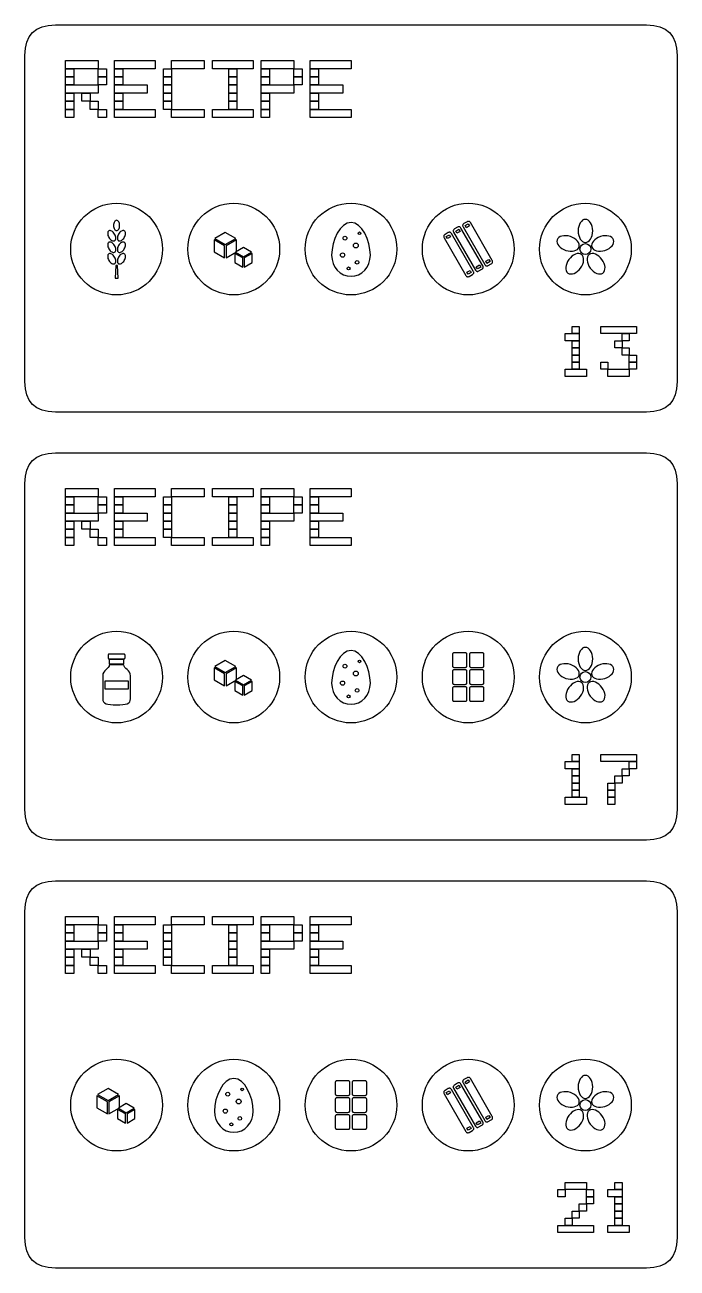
# Model space of a CAD drawing. Extents: x 4 to 272, y 4 to 252.
# Drawn here: x 4 to 68, y 4 to 126 of the extents above; entities that cross this region are included whole.
import ezdxf

# ---------------------------------------------------------------- set-up
doc = ezdxf.new("R2010")
doc.units = 0
doc.layers.add('CUT', color=1, linetype='CONTINUOUS')
doc.layers.add('RASTER', color=7, linetype='CONTINUOUS')

msp = doc.modelspace()

# ---------------------------------------------------------------- linework, layer by layer
at = {"layer": 'CUT'}
for points in [[(4, 123), (4.047, 123.703), (4.188, 124.313), (4.422, 124.828), (4.75, 125.25), (5.172, 125.578), (5.688, 125.813), (6.297, 125.953), (7, 126), (65, 126), (65.703, 125.953), (66.313, 125.813), (66.828, 125.578), (67.25, 125.25), (67.578, 124.828), (67.813, 124.313), (67.953, 123.703), (68, 123), (68, 91), (67.953, 90.297), (67.813, 89.688), (67.578, 89.172), (67.25, 88.75), (66.828, 88.422), (66.313, 88.188), (65.703, 88.047), (65, 88), (7, 88), (6.297, 88.047), (5.688, 88.188), (5.172, 88.422), (4.75, 88.75), (4.422, 89.172), (4.188, 89.688), (4.047, 90.297), (4, 91)], [(4, 81), (4.047, 81.703), (4.188, 82.313), (4.422, 82.828), (4.75, 83.25), (5.172, 83.578), (5.688, 83.813), (6.297, 83.953), (7, 84), (65, 84), (65.703, 83.953), (66.313, 83.813), (66.828, 83.578), (67.25, 83.25), (67.578, 82.828), (67.813, 82.313), (67.953, 81.703), (68, 81), (68, 49), (67.953, 48.297), (67.813, 47.688), (67.578, 47.172), (67.25, 46.75), (66.828, 46.422), (66.313, 46.188), (65.703, 46.047), (65, 46), (7, 46), (6.297, 46.047), (5.688, 46.188), (5.172, 46.422), (4.75, 46.75), (4.422, 47.172), (4.188, 47.688), (4.047, 48.297), (4, 49)], [(4, 39), (4.047, 39.703), (4.188, 40.313), (4.422, 40.828), (4.75, 41.25), (5.172, 41.578), (5.688, 41.813), (6.297, 41.953), (7, 42), (65, 42), (65.703, 41.953), (66.313, 41.813), (66.828, 41.578), (67.25, 41.25), (67.578, 40.828), (67.813, 40.313), (67.953, 39.703), (68, 39), (68, 7), (67.953, 6.297), (67.813, 5.688), (67.578, 5.172), (67.25, 4.75), (66.828, 4.422), (66.313, 4.188), (65.703, 4.047), (65, 4), (7, 4), (6.297, 4.047), (5.688, 4.188), (5.172, 4.422), (4.75, 4.75), (4.422, 5.172), (4.188, 5.688), (4.047, 6.297), (4, 7)]]:
    msp.add_lwpolyline(points, close=True, dxfattribs=at)
at = {"layer": 'RASTER'}
for points in [[(8, 122.5), (11.2, 122.5), (11.2, 121.7), (8, 121.7)], [(12.8, 122.5), (16.8, 122.5), (16.8, 121.7), (12.8, 121.7)], [(18.4, 122.5), (21.6, 122.5), (21.6, 121.7), (18.4, 121.7)], [(22.4, 122.5), (26.4, 122.5), (26.4, 121.7), (22.4, 121.7)], [(27.2, 122.5), (30.4, 122.5), (30.4, 121.7), (27.2, 121.7)], [(32, 122.5), (36, 122.5), (36, 121.7), (32, 121.7)], [(8, 121.7), (8.8, 121.7), (8.8, 120.9), (8, 120.9)], [(8, 120.9), (8.8, 120.9), (8.8, 120.1), (8, 120.1)], [(11.2, 121.7), (12, 121.7), (12, 120.9), (11.2, 120.9)], [(11.2, 120.9), (12, 120.9), (12, 120.1), (11.2, 120.1)], [(12.8, 121.7), (13.6, 121.7), (13.6, 120.9), (12.8, 120.9)], [(12.8, 120.9), (13.6, 120.9), (13.6, 120.1), (12.8, 120.1)], [(17.6, 121.7), (18.4, 121.7), (18.4, 120.9), (17.6, 120.9)], [(17.6, 120.9), (18.4, 120.9), (18.4, 120.1), (17.6, 120.1)], [(24, 121.7), (24.8, 121.7), (24.8, 120.9), (24, 120.9)], [(24, 120.9), (24.8, 120.9), (24.8, 120.1), (24, 120.1)], [(27.2, 121.7), (28, 121.7), (28, 120.9), (27.2, 120.9)], [(27.2, 120.9), (28, 120.9), (28, 120.1), (27.2, 120.1)], [(30.4, 121.7), (31.2, 121.7), (31.2, 120.9), (30.4, 120.9)], [(30.4, 120.9), (31.2, 120.9), (31.2, 120.1), (30.4, 120.1)], [(32, 121.7), (32.8, 121.7), (32.8, 120.9), (32, 120.9)], [(32, 120.9), (32.8, 120.9), (32.8, 120.1), (32, 120.1)], [(8, 120.1), (11.2, 120.1), (11.2, 119.3), (8, 119.3)], [(12.8, 120.1), (16, 120.1), (16, 119.3), (12.8, 119.3)], [(17.6, 120.1), (18.4, 120.1), (18.4, 119.3), (17.6, 119.3)], [(24, 120.1), (24.8, 120.1), (24.8, 119.3), (24, 119.3)], [(27.2, 120.1), (30.4, 120.1), (30.4, 119.3), (27.2, 119.3)], [(32, 120.1), (35.2, 120.1), (35.2, 119.3), (32, 119.3)], [(8, 119.3), (8.8, 119.3), (8.8, 118.5), (8, 118.5)], [(8, 118.5), (8.8, 118.5), (8.8, 117.7), (8, 117.7)], [(9.6, 119.3), (10.4, 119.3), (10.4, 118.5), (9.6, 118.5)], [(10.4, 118.5), (11.2, 118.5), (11.2, 117.7), (10.4, 117.7)], [(12.8, 119.3), (13.6, 119.3), (13.6, 118.5), (12.8, 118.5)], [(12.8, 118.5), (13.6, 118.5), (13.6, 117.7), (12.8, 117.7)], [(17.6, 119.3), (18.4, 119.3), (18.4, 118.5), (17.6, 118.5)], [(17.6, 118.5), (18.4, 118.5), (18.4, 117.7), (17.6, 117.7)], [(24, 119.3), (24.8, 119.3), (24.8, 118.5), (24, 118.5)], [(24, 118.5), (24.8, 118.5), (24.8, 117.7), (24, 117.7)], [(27.2, 119.3), (28, 119.3), (28, 118.5), (27.2, 118.5)], [(27.2, 118.5), (28, 118.5), (28, 117.7), (27.2, 117.7)], [(32, 119.3), (32.8, 119.3), (32.8, 118.5), (32, 118.5)], [(32, 118.5), (32.8, 118.5), (32.8, 117.7), (32, 117.7)], [(8, 117.7), (8.8, 117.7), (8.8, 116.9), (8, 116.9)], [(11.2, 117.7), (12, 117.7), (12, 116.9), (11.2, 116.9)], [(12.8, 117.7), (16.8, 117.7), (16.8, 116.9), (12.8, 116.9)], [(18.4, 117.7), (21.6, 117.7), (21.6, 116.9), (18.4, 116.9)], [(22.4, 117.7), (26.4, 117.7), (26.4, 116.9), (22.4, 116.9)], [(27.2, 117.7), (28, 117.7), (28, 116.9), (27.2, 116.9)], [(32, 117.7), (36, 117.7), (36, 116.9), (32, 116.9)], [(13.297, 106.317), (13.291, 106.418), (13.274, 106.513), (13.246, 106.599), (13.21, 106.674), (13.166, 106.735), (13.116, 106.782), (13.06, 106.811), (13, 106.822), (12.94, 106.811), (12.884, 106.782), (12.834, 106.735), (12.79, 106.674), (12.754, 106.599), (12.726, 106.513), (12.709, 106.418), (12.703, 106.317), (12.709, 106.215), (12.726, 106.12), (12.754, 106.034), (12.79, 105.96), (12.834, 105.898), (12.884, 105.851), (12.94, 105.822), (13, 105.812), (13.06, 105.822), (13.116, 105.851), (13.166, 105.898), (13.21, 105.96), (13.246, 106.034), (13.274, 106.12), (13.291, 106.215), (13.297, 106.317)], [(36, 106.614), (35.611, 106.534), (35.252, 106.313), (34.929, 105.975), (34.649, 105.544), (34.419, 105.047), (34.246, 104.509), (34.137, 103.953), (34.099, 103.406), (34.137, 102.976), (34.246, 102.58), (34.419, 102.226), (34.649, 101.921), (34.929, 101.672), (35.252, 101.485), (35.611, 101.368), (36, 101.327), (36.389, 101.368), (36.748, 101.485), (37.071, 101.672), (37.351, 101.921), (37.581, 102.226), (37.754, 102.58), (37.863, 102.976), (37.901, 103.406), (37.863, 103.953), (37.754, 104.509), (37.581, 105.047), (37.351, 105.544), (37.071, 105.975), (36.748, 106.313), (36.389, 106.534), (36, 106.614)], [(46.071, 105.644), (48.209, 101.94), (48.24, 101.894), (48.274, 101.858), (48.31, 101.832), (48.35, 101.816), (48.392, 101.81), (48.436, 101.814), (48.484, 101.829), (48.534, 101.853), (48.842, 102.031), (48.889, 102.062), (48.925, 102.096), (48.951, 102.133), (48.967, 102.172), (48.973, 102.214), (48.968, 102.259), (48.954, 102.306), (48.929, 102.356), (46.791, 106.06), (46.76, 106.106), (46.726, 106.142), (46.69, 106.168), (46.65, 106.184), (46.608, 106.19), (46.564, 106.186), (46.516, 106.171), (46.466, 106.147), (46.158, 105.969), (46.111, 105.938), (46.075, 105.904), (46.049, 105.867), (46.033, 105.828), (46.027, 105.786), (46.032, 105.741), (46.046, 105.694), (46.071, 105.644)], [(46.997, 106.179), (49.135, 102.475), (49.166, 102.428), (49.2, 102.392), (49.236, 102.366), (49.276, 102.35), (49.318, 102.344), (49.362, 102.349), (49.41, 102.363), (49.46, 102.388), (49.768, 102.566), (49.815, 102.597), (49.851, 102.631), (49.877, 102.667), (49.893, 102.707), (49.899, 102.748), (49.894, 102.793), (49.88, 102.841), (49.855, 102.891), (47.717, 106.594), (47.686, 106.641), (47.652, 106.677), (47.616, 106.703), (47.576, 106.719), (47.534, 106.725), (47.49, 106.72), (47.442, 106.706), (47.392, 106.681), (47.084, 106.503), (47.037, 106.472), (47.001, 106.438), (46.975, 106.402), (46.959, 106.363), (46.953, 106.321), (46.958, 106.276), (46.972, 106.229), (46.997, 106.179)], [(47.202, 106.297), (47.511, 106.476), (47.63, 106.27), (47.321, 106.092), (47.202, 106.297)], [(59.713, 105.782), (59.698, 106.009), (59.657, 106.221), (59.591, 106.413), (59.504, 106.58), (59.399, 106.718), (59.277, 106.822), (59.144, 106.888), (59, 106.911), (58.856, 106.888), (58.723, 106.822), (58.601, 106.718), (58.496, 106.58), (58.409, 106.413), (58.343, 106.221), (58.302, 106.009), (58.287, 105.782), (58.302, 105.555), (58.343, 105.343), (58.409, 105.151), (58.496, 104.984), (58.601, 104.846), (58.723, 104.742), (58.856, 104.676), (59, 104.653), (59.144, 104.676), (59.277, 104.742), (59.399, 104.846), (59.504, 104.984), (59.591, 105.151), (59.657, 105.343), (59.698, 105.555), (59.713, 105.782)], [(12.808, 105.47), (12.745, 105.565), (12.676, 105.648), (12.602, 105.715), (12.525, 105.768), (12.449, 105.803), (12.375, 105.821), (12.305, 105.818), (12.243, 105.795), (12.191, 105.753), (12.155, 105.694), (12.133, 105.621), (12.125, 105.537), (12.132, 105.445), (12.154, 105.347), (12.191, 105.245), (12.242, 105.143), (12.304, 105.048), (12.374, 104.966), (12.448, 104.898), (12.524, 104.846), (12.601, 104.81), (12.675, 104.793), (12.744, 104.795), (12.807, 104.818), (12.858, 104.861), (12.895, 104.92), (12.917, 104.993), (12.924, 105.077), (12.917, 105.169), (12.895, 105.267), (12.859, 105.368), (12.808, 105.47)], [(13.758, 105.143), (13.809, 105.245), (13.846, 105.347), (13.868, 105.445), (13.875, 105.537), (13.867, 105.621), (13.845, 105.694), (13.809, 105.753), (13.757, 105.795), (13.695, 105.818), (13.625, 105.821), (13.551, 105.803), (13.475, 105.768), (13.398, 105.715), (13.324, 105.648), (13.255, 105.565), (13.192, 105.47), (13.141, 105.368), (13.105, 105.267), (13.083, 105.169), (13.076, 105.077), (13.083, 104.993), (13.105, 104.92), (13.142, 104.861), (13.193, 104.818), (13.256, 104.795), (13.325, 104.793), (13.399, 104.81), (13.476, 104.846), (13.552, 104.898), (13.626, 104.966), (13.696, 105.048), (13.758, 105.143)], [(23.668, 105.628), (22.635, 105.034), (23.668, 104.44), (24.702, 105.034), (23.668, 105.628)], [(45.145, 105.109), (47.283, 101.406), (47.314, 101.359), (47.348, 101.323), (47.384, 101.297), (47.424, 101.281), (47.466, 101.275), (47.51, 101.28), (47.558, 101.294), (47.608, 101.319), (47.916, 101.497), (47.963, 101.528), (47.999, 101.562), (48.025, 101.598), (48.041, 101.637), (48.047, 101.679), (48.042, 101.724), (48.028, 101.771), (48.003, 101.821), (45.865, 105.525), (45.834, 105.572), (45.8, 105.608), (45.764, 105.634), (45.724, 105.65), (45.682, 105.656), (45.638, 105.651), (45.59, 105.637), (45.54, 105.612), (45.232, 105.434), (45.185, 105.403), (45.149, 105.369), (45.123, 105.333), (45.107, 105.293), (45.101, 105.252), (45.106, 105.207), (45.12, 105.159), (45.145, 105.109)], [(45.351, 105.228), (45.659, 105.406), (45.778, 105.201), (45.469, 105.022), (45.351, 105.228)], [(46.276, 105.763), (46.585, 105.941), (46.704, 105.735), (46.395, 105.557), (46.276, 105.763)], [(57.525, 105.229), (57.305, 105.285), (57.09, 105.311), (56.888, 105.308), (56.702, 105.277), (56.538, 105.219), (56.402, 105.136), (56.298, 105.029), (56.232, 104.899), (56.209, 104.756), (56.23, 104.608), (56.292, 104.461), (56.39, 104.318), (56.522, 104.184), (56.684, 104.062), (56.873, 103.957), (57.085, 103.873), (57.306, 103.816), (57.52, 103.79), (57.723, 103.794), (57.908, 103.825), (58.072, 103.882), (58.208, 103.965), (58.312, 104.072), (58.379, 104.202), (58.401, 104.346), (58.38, 104.493), (58.318, 104.641), (58.22, 104.783), (58.088, 104.918), (57.926, 105.04), (57.737, 105.145), (57.525, 105.229)], [(60.915, 103.873), (61.127, 103.957), (61.316, 104.062), (61.478, 104.184), (61.61, 104.318), (61.708, 104.461), (61.77, 104.608), (61.791, 104.756), (61.768, 104.899), (61.702, 105.029), (61.598, 105.136), (61.462, 105.219), (61.298, 105.277), (61.112, 105.308), (60.91, 105.311), (60.695, 105.285), (60.475, 105.229), (60.263, 105.145), (60.074, 105.04), (59.912, 104.918), (59.78, 104.783), (59.682, 104.641), (59.62, 104.493), (59.599, 104.346), (59.621, 104.202), (59.688, 104.072), (59.792, 103.965), (59.928, 103.882), (60.092, 103.825), (60.277, 103.794), (60.48, 103.79), (60.694, 103.816), (60.915, 103.873)], [(12.808, 104.342), (12.745, 104.437), (12.676, 104.519), (12.602, 104.587), (12.525, 104.639), (12.449, 104.675), (12.375, 104.692), (12.305, 104.69), (12.243, 104.667), (12.191, 104.624), (12.155, 104.565), (12.133, 104.492), (12.125, 104.408), (12.132, 104.316), (12.154, 104.218), (12.191, 104.117), (12.242, 104.015), (12.304, 103.92), (12.374, 103.837), (12.448, 103.77), (12.524, 103.717), (12.601, 103.682), (12.675, 103.664), (12.744, 103.667), (12.807, 103.69), (12.858, 103.732), (12.895, 103.791), (12.917, 103.864), (12.924, 103.948), (12.917, 104.04), (12.895, 104.138), (12.859, 104.24), (12.808, 104.342)], [(13.758, 104.015), (13.809, 104.117), (13.846, 104.218), (13.868, 104.316), (13.875, 104.408), (13.867, 104.492), (13.845, 104.565), (13.809, 104.624), (13.757, 104.667), (13.695, 104.69), (13.625, 104.692), (13.551, 104.675), (13.475, 104.639), (13.398, 104.587), (13.324, 104.519), (13.255, 104.437), (13.192, 104.342), (13.141, 104.24), (13.105, 104.138), (13.083, 104.04), (13.076, 103.948), (13.083, 103.864), (13.105, 103.791), (13.142, 103.732), (13.193, 103.69), (13.256, 103.667), (13.325, 103.664), (13.399, 103.682), (13.476, 103.717), (13.552, 103.77), (13.626, 103.837), (13.696, 103.92), (13.758, 104.015)], [(22.562, 104.909), (22.562, 103.721), (23.596, 103.127), (23.596, 104.315), (22.562, 104.909)], [(23.741, 104.315), (23.741, 103.127), (24.774, 103.721), (24.774, 104.909), (23.741, 104.315)], [(25.45, 104.143), (24.675, 103.697), (25.45, 103.252), (26.226, 103.697), (25.45, 104.143)], [(12.808, 103.213), (12.745, 103.308), (12.676, 103.39), (12.602, 103.458), (12.525, 103.511), (12.449, 103.546), (12.375, 103.563), (12.305, 103.561), (12.243, 103.538), (12.191, 103.495), (12.155, 103.436), (12.133, 103.364), (12.125, 103.28), (12.132, 103.187), (12.154, 103.089), (12.191, 102.988), (12.242, 102.886), (12.304, 102.791), (12.374, 102.709), (12.448, 102.641), (12.524, 102.589), (12.601, 102.553), (12.675, 102.536), (12.744, 102.538), (12.807, 102.561), (12.858, 102.604), (12.895, 102.663), (12.917, 102.736), (12.924, 102.82), (12.917, 102.912), (12.895, 103.01), (12.859, 103.111), (12.808, 103.213)], [(13.758, 102.886), (13.809, 102.988), (13.846, 103.089), (13.868, 103.187), (13.875, 103.28), (13.867, 103.364), (13.845, 103.436), (13.809, 103.495), (13.757, 103.538), (13.695, 103.561), (13.625, 103.563), (13.551, 103.546), (13.475, 103.511), (13.398, 103.458), (13.324, 103.39), (13.255, 103.308), (13.192, 103.213), (13.141, 103.111), (13.105, 103.01), (13.083, 102.912), (13.076, 102.82), (13.083, 102.736), (13.105, 102.663), (13.142, 102.604), (13.193, 102.561), (13.256, 102.538), (13.325, 102.536), (13.399, 102.553), (13.476, 102.589), (13.552, 102.641), (13.626, 102.709), (13.696, 102.791), (13.758, 102.886)], [(24.603, 103.572), (24.603, 102.681), (25.378, 102.236), (25.378, 103.127), (24.603, 103.572)], [(25.523, 103.127), (25.523, 102.236), (26.298, 102.681), (26.298, 103.572), (25.523, 103.127)], [(49.222, 102.799), (49.531, 102.978), (49.649, 102.772), (49.341, 102.594), (49.222, 102.799)], [(57.376, 102.977), (57.254, 102.785), (57.163, 102.589), (57.103, 102.395), (57.076, 102.209), (57.08, 102.035), (57.117, 101.88), (57.186, 101.748), (57.289, 101.645), (57.419, 101.579), (57.566, 101.554), (57.725, 101.567), (57.891, 101.616), (58.06, 101.7), (58.226, 101.817), (58.384, 101.964), (58.529, 102.139), (58.651, 102.332), (58.742, 102.528), (58.802, 102.721), (58.829, 102.908), (58.825, 103.081), (58.788, 103.237), (58.719, 103.368), (58.616, 103.471), (58.486, 103.537), (58.339, 103.563), (58.18, 103.55), (58.014, 103.5), (57.845, 103.416), (57.679, 103.3), (57.521, 103.153), (57.376, 102.977)], [(59.471, 102.139), (59.616, 101.964), (59.774, 101.817), (59.94, 101.7), (60.109, 101.616), (60.275, 101.567), (60.434, 101.554), (60.581, 101.579), (60.711, 101.645), (60.814, 101.748), (60.883, 101.88), (60.92, 102.035), (60.924, 102.209), (60.897, 102.395), (60.837, 102.589), (60.746, 102.785), (60.624, 102.977), (60.479, 103.153), (60.321, 103.3), (60.155, 103.416), (59.986, 103.5), (59.82, 103.55), (59.661, 103.563), (59.514, 103.537), (59.384, 103.471), (59.281, 103.368), (59.212, 103.237), (59.175, 103.081), (59.171, 102.908), (59.198, 102.721), (59.258, 102.528), (59.349, 102.332), (59.471, 102.139)], [(12.911, 102.396), (12.852, 101.149), (13.149, 101.149), (13.089, 102.396), (12.911, 102.396)], [(47.37, 101.73), (47.679, 101.908), (47.798, 101.703), (47.489, 101.524), (47.37, 101.73)], [(48.296, 102.265), (48.605, 102.443), (48.724, 102.237), (48.415, 102.059), (48.296, 102.265)], [(57.7, 96.4), (58.4, 96.4), (58.4, 95.7), (57.7, 95.7)], [(60.5, 96.4), (64, 96.4), (64, 95.7), (60.5, 95.7)], [(57, 95.7), (58.4, 95.7), (58.4, 95), (57, 95)], [(62.6, 95.7), (63.3, 95.7), (63.3, 95), (62.6, 95)], [(57.7, 95), (58.4, 95), (58.4, 94.3), (57.7, 94.3)], [(57.7, 94.3), (58.4, 94.3), (58.4, 93.6), (57.7, 93.6)], [(61.9, 95), (62.6, 95), (62.6, 94.3), (61.9, 94.3)], [(62.6, 94.3), (63.3, 94.3), (63.3, 93.6), (62.6, 93.6)], [(57.7, 93.6), (58.4, 93.6), (58.4, 92.9), (57.7, 92.9)], [(57.7, 92.9), (58.4, 92.9), (58.4, 92.2), (57.7, 92.2)], [(60.5, 92.9), (61.2, 92.9), (61.2, 92.2), (60.5, 92.2)], [(63.3, 93.6), (64, 93.6), (64, 92.9), (63.3, 92.9)], [(63.3, 92.9), (64, 92.9), (64, 92.2), (63.3, 92.2)], [(57, 92.2), (59.1, 92.2), (59.1, 91.5), (57, 91.5)], [(61.2, 92.2), (63.3, 92.2), (63.3, 91.5), (61.2, 91.5)], [(8, 80.5), (11.2, 80.5), (11.2, 79.7), (8, 79.7)], [(8, 79.7), (8.8, 79.7), (8.8, 78.9), (8, 78.9)], [(11.2, 79.7), (12, 79.7), (12, 78.9), (11.2, 78.9)], [(12.8, 80.5), (16.8, 80.5), (16.8, 79.7), (12.8, 79.7)], [(12.8, 79.7), (13.6, 79.7), (13.6, 78.9), (12.8, 78.9)], [(17.6, 79.7), (18.4, 79.7), (18.4, 78.9), (17.6, 78.9)], [(18.4, 80.5), (21.6, 80.5), (21.6, 79.7), (18.4, 79.7)], [(22.4, 80.5), (26.4, 80.5), (26.4, 79.7), (22.4, 79.7)], [(24, 79.7), (24.8, 79.7), (24.8, 78.9), (24, 78.9)], [(27.2, 80.5), (30.4, 80.5), (30.4, 79.7), (27.2, 79.7)], [(27.2, 79.7), (28, 79.7), (28, 78.9), (27.2, 78.9)], [(30.4, 79.7), (31.2, 79.7), (31.2, 78.9), (30.4, 78.9)], [(32, 80.5), (36, 80.5), (36, 79.7), (32, 79.7)], [(32, 79.7), (32.8, 79.7), (32.8, 78.9), (32, 78.9)], [(8, 78.9), (8.8, 78.9), (8.8, 78.1), (8, 78.1)], [(8, 78.1), (11.2, 78.1), (11.2, 77.3), (8, 77.3)], [(11.2, 78.9), (12, 78.9), (12, 78.1), (11.2, 78.1)], [(12.8, 78.9), (13.6, 78.9), (13.6, 78.1), (12.8, 78.1)], [(12.8, 78.1), (16, 78.1), (16, 77.3), (12.8, 77.3)], [(17.6, 78.9), (18.4, 78.9), (18.4, 78.1), (17.6, 78.1)], [(17.6, 78.1), (18.4, 78.1), (18.4, 77.3), (17.6, 77.3)], [(24, 78.9), (24.8, 78.9), (24.8, 78.1), (24, 78.1)], [(24, 78.1), (24.8, 78.1), (24.8, 77.3), (24, 77.3)], [(27.2, 78.9), (28, 78.9), (28, 78.1), (27.2, 78.1)], [(27.2, 78.1), (30.4, 78.1), (30.4, 77.3), (27.2, 77.3)], [(30.4, 78.9), (31.2, 78.9), (31.2, 78.1), (30.4, 78.1)], [(32, 78.9), (32.8, 78.9), (32.8, 78.1), (32, 78.1)], [(32, 78.1), (35.2, 78.1), (35.2, 77.3), (32, 77.3)], [(8, 77.3), (8.8, 77.3), (8.8, 76.5), (8, 76.5)], [(9.6, 77.3), (10.4, 77.3), (10.4, 76.5), (9.6, 76.5)], [(12.8, 77.3), (13.6, 77.3), (13.6, 76.5), (12.8, 76.5)], [(17.6, 77.3), (18.4, 77.3), (18.4, 76.5), (17.6, 76.5)], [(24, 77.3), (24.8, 77.3), (24.8, 76.5), (24, 76.5)], [(27.2, 77.3), (28, 77.3), (28, 76.5), (27.2, 76.5)], [(32, 77.3), (32.8, 77.3), (32.8, 76.5), (32, 76.5)], [(8, 76.5), (8.8, 76.5), (8.8, 75.7), (8, 75.7)], [(8, 75.7), (8.8, 75.7), (8.8, 74.9), (8, 74.9)], [(10.4, 76.5), (11.2, 76.5), (11.2, 75.7), (10.4, 75.7)], [(11.2, 75.7), (12, 75.7), (12, 74.9), (11.2, 74.9)], [(12.8, 76.5), (13.6, 76.5), (13.6, 75.7), (12.8, 75.7)], [(12.8, 75.7), (16.8, 75.7), (16.8, 74.9), (12.8, 74.9)], [(17.6, 76.5), (18.4, 76.5), (18.4, 75.7), (17.6, 75.7)], [(18.4, 75.7), (21.6, 75.7), (21.6, 74.9), (18.4, 74.9)], [(22.4, 75.7), (26.4, 75.7), (26.4, 74.9), (22.4, 74.9)], [(24, 76.5), (24.8, 76.5), (24.8, 75.7), (24, 75.7)], [(27.2, 76.5), (28, 76.5), (28, 75.7), (27.2, 75.7)], [(27.2, 75.7), (28, 75.7), (28, 74.9), (27.2, 74.9)], [(32, 76.5), (32.8, 76.5), (32.8, 75.7), (32, 75.7)], [(32, 75.7), (36, 75.7), (36, 74.9), (32, 74.9)], [(59.713, 63.782), (59.698, 64.009), (59.657, 64.221), (59.591, 64.413), (59.504, 64.58), (59.399, 64.718), (59.277, 64.822), (59.144, 64.888), (59, 64.911), (58.856, 64.888), (58.723, 64.822), (58.601, 64.718), (58.496, 64.58), (58.409, 64.413), (58.343, 64.221), (58.302, 64.009), (58.287, 63.782), (58.302, 63.555), (58.343, 63.343), (58.409, 63.151), (58.496, 62.984), (58.601, 62.846), (58.723, 62.742), (58.856, 62.676), (59, 62.653), (59.144, 62.676), (59.277, 62.742), (59.399, 62.846), (59.504, 62.984), (59.591, 63.151), (59.657, 63.343), (59.698, 63.555), (59.713, 63.782)], [(12.168, 64.138), (12.168, 63.901), (12.17, 63.873), (12.176, 63.849), (12.185, 63.828), (12.198, 63.812), (12.215, 63.799), (12.235, 63.789), (12.259, 63.784), (12.287, 63.782), (13.713, 63.782), (13.741, 63.784), (13.765, 63.789), (13.785, 63.799), (13.802, 63.812), (13.815, 63.828), (13.824, 63.849), (13.83, 63.873), (13.832, 63.901), (13.832, 64.138), (13.83, 64.166), (13.824, 64.19), (13.815, 64.211), (13.802, 64.228), (13.785, 64.24), (13.765, 64.25), (13.741, 64.255), (13.713, 64.257), (12.287, 64.257), (12.259, 64.255), (12.235, 64.25), (12.215, 64.24), (12.198, 64.228), (12.185, 64.211), (12.176, 64.19), (12.17, 64.166), (12.168, 64.138)], [(12.287, 63.723), (12.287, 63.307), (13.713, 63.307), (13.713, 63.723), (12.287, 63.723)], [(23.668, 63.628), (22.635, 63.034), (23.668, 62.44), (24.702, 63.034), (23.668, 63.628)], [(36, 64.614), (35.611, 64.534), (35.252, 64.313), (34.929, 63.975), (34.649, 63.544), (34.419, 63.047), (34.246, 62.509), (34.137, 61.953), (34.099, 61.406), (34.137, 60.976), (34.246, 60.58), (34.419, 60.226), (34.649, 59.921), (34.929, 59.672), (35.252, 59.485), (35.611, 59.368), (36, 59.327), (36.389, 59.368), (36.748, 59.485), (37.071, 59.672), (37.351, 59.921), (37.581, 60.226), (37.754, 60.58), (37.863, 60.976), (37.901, 61.406), (37.863, 61.953), (37.754, 62.509), (37.581, 63.047), (37.351, 63.544), (37.071, 63.975), (36.748, 64.313), (36.389, 64.534), (36, 64.614)], [(45.956, 64.198), (45.956, 63.129), (45.958, 63.087), (45.967, 63.051), (45.981, 63.02), (46, 62.995), (46.025, 62.975), (46.056, 62.962), (46.092, 62.953), (46.134, 62.95), (47.203, 62.95), (47.245, 62.953), (47.281, 62.962), (47.312, 62.975), (47.337, 62.995), (47.356, 63.02), (47.37, 63.051), (47.378, 63.087), (47.381, 63.129), (47.381, 64.198), (47.378, 64.24), (47.37, 64.276), (47.356, 64.306), (47.337, 64.331), (47.312, 64.351), (47.281, 64.365), (47.245, 64.373), (47.203, 64.376), (46.134, 64.376), (46.092, 64.373), (46.056, 64.365), (46.025, 64.351), (46, 64.331), (45.981, 64.306), (45.967, 64.276), (45.958, 64.24), (45.956, 64.198)], [(47.619, 64.198), (47.619, 63.129), (47.622, 63.087), (47.63, 63.051), (47.644, 63.02), (47.663, 62.995), (47.688, 62.975), (47.719, 62.962), (47.755, 62.953), (47.797, 62.95), (48.866, 62.95), (48.908, 62.953), (48.944, 62.962), (48.975, 62.975), (49, 62.995), (49.019, 63.02), (49.033, 63.051), (49.042, 63.087), (49.044, 63.129), (49.044, 64.198), (49.042, 64.24), (49.033, 64.276), (49.019, 64.306), (49, 64.331), (48.975, 64.351), (48.944, 64.365), (48.908, 64.373), (48.866, 64.376), (47.797, 64.376), (47.755, 64.373), (47.719, 64.365), (47.688, 64.351), (47.663, 64.331), (47.644, 64.306), (47.63, 64.276), (47.622, 64.24), (47.619, 64.198)], [(12.287, 63.188), (12.259, 63.064), (12.185, 62.954), (12.08, 62.85), (11.961, 62.743), (11.841, 62.624), (11.736, 62.486), (11.662, 62.321), (11.634, 62.119), (11.634, 59.862), (11.654, 59.7), (11.714, 59.568), (11.815, 59.465), (11.961, 59.386), (12.15, 59.33), (12.386, 59.294), (12.668, 59.274), (13, 59.268), (13.332, 59.274), (13.614, 59.294), (13.85, 59.33), (14.04, 59.386), (14.185, 59.465), (14.286, 59.568), (14.346, 59.7), (14.366, 59.862), (14.366, 62.119), (14.338, 62.321), (14.264, 62.486), (14.159, 62.624), (14.039, 62.743), (13.92, 62.85), (13.815, 62.954), (13.741, 63.064), (13.713, 63.188), (12.287, 63.188)], [(22.562, 62.909), (22.562, 61.721), (23.596, 61.127), (23.596, 62.315), (22.562, 62.909)], [(23.741, 62.315), (23.741, 61.127), (24.774, 61.721), (24.774, 62.909), (23.741, 62.315)], [(45.956, 62.535), (45.956, 61.465), (45.958, 61.424), (45.967, 61.387), (45.981, 61.357), (46, 61.332), (46.025, 61.312), (46.056, 61.298), (46.092, 61.29), (46.134, 61.287), (47.203, 61.287), (47.245, 61.29), (47.281, 61.298), (47.312, 61.312), (47.337, 61.332), (47.356, 61.357), (47.37, 61.387), (47.378, 61.424), (47.381, 61.465), (47.381, 62.535), (47.378, 62.576), (47.37, 62.613), (47.356, 62.643), (47.337, 62.668), (47.312, 62.688), (47.281, 62.702), (47.245, 62.71), (47.203, 62.713), (46.134, 62.713), (46.092, 62.71), (46.056, 62.702), (46.025, 62.688), (46, 62.668), (45.981, 62.643), (45.967, 62.613), (45.958, 62.576), (45.956, 62.535)], [(47.619, 62.535), (47.619, 61.465), (47.622, 61.424), (47.63, 61.387), (47.644, 61.357), (47.663, 61.332), (47.688, 61.312), (47.719, 61.298), (47.755, 61.29), (47.797, 61.287), (48.866, 61.287), (48.908, 61.29), (48.944, 61.298), (48.975, 61.312), (49, 61.332), (49.019, 61.357), (49.033, 61.387), (49.042, 61.424), (49.044, 61.465), (49.044, 62.535), (49.042, 62.576), (49.033, 62.613), (49.019, 62.643), (49, 62.668), (48.975, 62.688), (48.944, 62.702), (48.908, 62.71), (48.866, 62.713), (47.797, 62.713), (47.755, 62.71), (47.719, 62.702), (47.688, 62.688), (47.663, 62.668), (47.644, 62.643), (47.63, 62.613), (47.622, 62.576), (47.619, 62.535)], [(57.525, 63.229), (57.305, 63.285), (57.09, 63.311), (56.888, 63.308), (56.702, 63.277), (56.538, 63.219), (56.402, 63.136), (56.298, 63.029), (56.232, 62.899), (56.209, 62.756), (56.23, 62.608), (56.292, 62.461), (56.39, 62.318), (56.522, 62.184), (56.684, 62.062), (56.873, 61.957), (57.085, 61.873), (57.306, 61.816), (57.52, 61.79), (57.723, 61.794), (57.908, 61.825), (58.072, 61.882), (58.208, 61.965), (58.312, 62.072), (58.379, 62.202), (58.401, 62.346), (58.38, 62.493), (58.318, 62.641), (58.22, 62.783), (58.088, 62.918), (57.926, 63.04), (57.737, 63.145), (57.525, 63.229)], [(60.915, 61.873), (61.127, 61.957), (61.316, 62.062), (61.478, 62.184), (61.61, 62.318), (61.708, 62.461), (61.77, 62.608), (61.791, 62.756), (61.768, 62.899), (61.702, 63.029), (61.598, 63.136), (61.462, 63.219), (61.298, 63.277), (61.112, 63.308), (60.91, 63.311), (60.695, 63.285), (60.475, 63.229), (60.263, 63.145), (60.074, 63.04), (59.912, 62.918), (59.78, 62.783), (59.682, 62.641), (59.62, 62.493), (59.599, 62.346), (59.621, 62.202), (59.688, 62.072), (59.792, 61.965), (59.928, 61.882), (60.092, 61.825), (60.277, 61.794), (60.48, 61.79), (60.694, 61.816), (60.915, 61.873)], [(11.871, 61.644), (14.129, 61.644), (14.129, 60.812), (11.871, 60.812), (11.871, 61.644)], [(24.603, 61.572), (24.603, 60.681), (25.378, 60.236), (25.378, 61.127), (24.603, 61.572)], [(25.45, 62.143), (24.675, 61.697), (25.45, 61.252), (26.226, 61.697), (25.45, 62.143)], [(25.523, 61.127), (25.523, 60.236), (26.298, 60.681), (26.298, 61.572), (25.523, 61.127)], [(45.956, 60.871), (45.956, 59.802), (45.958, 59.76), (45.967, 59.724), (45.981, 59.694), (46, 59.669), (46.025, 59.649), (46.056, 59.635), (46.092, 59.627), (46.134, 59.624), (47.203, 59.624), (47.245, 59.627), (47.281, 59.635), (47.312, 59.649), (47.337, 59.669), (47.356, 59.694), (47.37, 59.724), (47.378, 59.76), (47.381, 59.802), (47.381, 60.871), (47.378, 60.913), (47.37, 60.949), (47.356, 60.98), (47.337, 61.005), (47.312, 61.025), (47.281, 61.038), (47.245, 61.047), (47.203, 61.05), (46.134, 61.05), (46.092, 61.047), (46.056, 61.038), (46.025, 61.025), (46, 61.005), (45.981, 60.98), (45.967, 60.949), (45.958, 60.913), (45.956, 60.871)], [(47.619, 60.871), (47.619, 59.802), (47.622, 59.76), (47.63, 59.724), (47.644, 59.694), (47.663, 59.669), (47.688, 59.649), (47.719, 59.635), (47.755, 59.627), (47.797, 59.624), (48.866, 59.624), (48.908, 59.627), (48.944, 59.635), (48.975, 59.649), (49, 59.669), (49.019, 59.694), (49.033, 59.724), (49.042, 59.76), (49.044, 59.802), (49.044, 60.871), (49.042, 60.913), (49.033, 60.949), (49.019, 60.98), (49, 61.005), (48.975, 61.025), (48.944, 61.038), (48.908, 61.047), (48.866, 61.05), (47.797, 61.05), (47.755, 61.047), (47.719, 61.038), (47.688, 61.025), (47.663, 61.005), (47.644, 60.98), (47.63, 60.949), (47.622, 60.913), (47.619, 60.871)], [(57.376, 60.977), (57.254, 60.785), (57.163, 60.589), (57.103, 60.395), (57.076, 60.209), (57.08, 60.035), (57.117, 59.88), (57.186, 59.748), (57.289, 59.645), (57.419, 59.579), (57.566, 59.554), (57.725, 59.567), (57.891, 59.616), (58.06, 59.7), (58.226, 59.817), (58.384, 59.964), (58.529, 60.139), (58.651, 60.332), (58.742, 60.528), (58.802, 60.721), (58.829, 60.908), (58.825, 61.081), (58.788, 61.237), (58.719, 61.368), (58.616, 61.471), (58.486, 61.537), (58.339, 61.563), (58.18, 61.55), (58.014, 61.5), (57.845, 61.416), (57.679, 61.3), (57.521, 61.153), (57.376, 60.977)], [(59.471, 60.139), (59.616, 59.964), (59.774, 59.817), (59.94, 59.7), (60.109, 59.616), (60.275, 59.567), (60.434, 59.554), (60.581, 59.579), (60.711, 59.645), (60.814, 59.748), (60.883, 59.88), (60.92, 60.035), (60.924, 60.209), (60.897, 60.395), (60.837, 60.589), (60.746, 60.785), (60.624, 60.977), (60.479, 61.153), (60.321, 61.3), (60.155, 61.416), (59.986, 61.5), (59.82, 61.55), (59.661, 61.563), (59.514, 61.537), (59.384, 61.471), (59.281, 61.368), (59.212, 61.237), (59.175, 61.081), (59.171, 60.908), (59.198, 60.721), (59.258, 60.528), (59.349, 60.332), (59.471, 60.139)], [(57, 53.7), (58.4, 53.7), (58.4, 53), (57, 53)], [(57.7, 54.4), (58.4, 54.4), (58.4, 53.7), (57.7, 53.7)], [(60.5, 54.4), (64, 54.4), (64, 53.7), (60.5, 53.7)], [(63.3, 53.7), (64, 53.7), (64, 53), (63.3, 53)], [(57.7, 53), (58.4, 53), (58.4, 52.3), (57.7, 52.3)], [(62.6, 53), (63.3, 53), (63.3, 52.3), (62.6, 52.3)], [(57.7, 52.3), (58.4, 52.3), (58.4, 51.6), (57.7, 51.6)], [(57.7, 51.6), (58.4, 51.6), (58.4, 50.9), (57.7, 50.9)], [(61.2, 51.6), (61.9, 51.6), (61.9, 50.9), (61.2, 50.9)], [(61.9, 52.3), (62.6, 52.3), (62.6, 51.6), (61.9, 51.6)], [(57, 50.2), (59.1, 50.2), (59.1, 49.5), (57, 49.5)], [(57.7, 50.9), (58.4, 50.9), (58.4, 50.2), (57.7, 50.2)], [(61.2, 50.9), (61.9, 50.9), (61.9, 50.2), (61.2, 50.2)], [(61.2, 50.2), (61.9, 50.2), (61.9, 49.5), (61.2, 49.5)], [(8, 38.5), (11.2, 38.5), (11.2, 37.7), (8, 37.7)], [(12.8, 38.5), (16.8, 38.5), (16.8, 37.7), (12.8, 37.7)], [(18.4, 38.5), (21.6, 38.5), (21.6, 37.7), (18.4, 37.7)], [(22.4, 38.5), (26.4, 38.5), (26.4, 37.7), (22.4, 37.7)], [(27.2, 38.5), (30.4, 38.5), (30.4, 37.7), (27.2, 37.7)], [(32, 38.5), (36, 38.5), (36, 37.7), (32, 37.7)], [(8, 37.7), (8.8, 37.7), (8.8, 36.9), (8, 36.9)], [(8, 36.9), (8.8, 36.9), (8.8, 36.1), (8, 36.1)], [(11.2, 37.7), (12, 37.7), (12, 36.9), (11.2, 36.9)], [(11.2, 36.9), (12, 36.9), (12, 36.1), (11.2, 36.1)], [(12.8, 37.7), (13.6, 37.7), (13.6, 36.9), (12.8, 36.9)], [(12.8, 36.9), (13.6, 36.9), (13.6, 36.1), (12.8, 36.1)], [(17.6, 37.7), (18.4, 37.7), (18.4, 36.9), (17.6, 36.9)], [(17.6, 36.9), (18.4, 36.9), (18.4, 36.1), (17.6, 36.1)], [(24, 37.7), (24.8, 37.7), (24.8, 36.9), (24, 36.9)], [(24, 36.9), (24.8, 36.9), (24.8, 36.1), (24, 36.1)], [(27.2, 37.7), (28, 37.7), (28, 36.9), (27.2, 36.9)], [(27.2, 36.9), (28, 36.9), (28, 36.1), (27.2, 36.1)], [(30.4, 37.7), (31.2, 37.7), (31.2, 36.9), (30.4, 36.9)], [(30.4, 36.9), (31.2, 36.9), (31.2, 36.1), (30.4, 36.1)], [(32, 37.7), (32.8, 37.7), (32.8, 36.9), (32, 36.9)], [(32, 36.9), (32.8, 36.9), (32.8, 36.1), (32, 36.1)], [(8, 36.1), (11.2, 36.1), (11.2, 35.3), (8, 35.3)], [(12.8, 36.1), (16, 36.1), (16, 35.3), (12.8, 35.3)], [(17.6, 36.1), (18.4, 36.1), (18.4, 35.3), (17.6, 35.3)], [(24, 36.1), (24.8, 36.1), (24.8, 35.3), (24, 35.3)], [(27.2, 36.1), (30.4, 36.1), (30.4, 35.3), (27.2, 35.3)], [(32, 36.1), (35.2, 36.1), (35.2, 35.3), (32, 35.3)], [(8, 35.3), (8.8, 35.3), (8.8, 34.5), (8, 34.5)], [(8, 34.5), (8.8, 34.5), (8.8, 33.7), (8, 33.7)], [(9.6, 35.3), (10.4, 35.3), (10.4, 34.5), (9.6, 34.5)], [(10.4, 34.5), (11.2, 34.5), (11.2, 33.7), (10.4, 33.7)], [(12.8, 35.3), (13.6, 35.3), (13.6, 34.5), (12.8, 34.5)], [(12.8, 34.5), (13.6, 34.5), (13.6, 33.7), (12.8, 33.7)], [(17.6, 35.3), (18.4, 35.3), (18.4, 34.5), (17.6, 34.5)], [(17.6, 34.5), (18.4, 34.5), (18.4, 33.7), (17.6, 33.7)], [(24, 35.3), (24.8, 35.3), (24.8, 34.5), (24, 34.5)], [(24, 34.5), (24.8, 34.5), (24.8, 33.7), (24, 33.7)], [(27.2, 35.3), (28, 35.3), (28, 34.5), (27.2, 34.5)], [(27.2, 34.5), (28, 34.5), (28, 33.7), (27.2, 33.7)], [(32, 35.3), (32.8, 35.3), (32.8, 34.5), (32, 34.5)], [(32, 34.5), (32.8, 34.5), (32.8, 33.7), (32, 33.7)], [(8, 33.7), (8.8, 33.7), (8.8, 32.9), (8, 32.9)], [(11.2, 33.7), (12, 33.7), (12, 32.9), (11.2, 32.9)], [(12.8, 33.7), (16.8, 33.7), (16.8, 32.9), (12.8, 32.9)], [(18.4, 33.7), (21.6, 33.7), (21.6, 32.9), (18.4, 32.9)], [(22.4, 33.7), (26.4, 33.7), (26.4, 32.9), (22.4, 32.9)], [(27.2, 33.7), (28, 33.7), (28, 32.9), (27.2, 32.9)], [(32, 33.7), (36, 33.7), (36, 32.9), (32, 32.9)], [(24.5, 22.614), (24.111, 22.534), (23.752, 22.313), (23.429, 21.975), (23.149, 21.544), (22.919, 21.047), (22.746, 20.509), (22.637, 19.953), (22.599, 19.406), (22.637, 18.976), (22.746, 18.58), (22.919, 18.226), (23.149, 17.921), (23.429, 17.672), (23.752, 17.485), (24.111, 17.368), (24.5, 17.327), (24.889, 17.368), (25.248, 17.485), (25.571, 17.672), (25.851, 17.921), (26.081, 18.226), (26.254, 18.58), (26.363, 18.976), (26.401, 19.406), (26.363, 19.953), (26.254, 20.509), (26.081, 21.047), (25.851, 21.544), (25.571, 21.975), (25.248, 22.313), (24.889, 22.534), (24.5, 22.614)], [(34.456, 22.198), (34.456, 21.129), (34.458, 21.087), (34.467, 21.051), (34.481, 21.02), (34.5, 20.995), (34.525, 20.975), (34.556, 20.962), (34.592, 20.953), (34.634, 20.95), (35.703, 20.95), (35.745, 20.953), (35.781, 20.962), (35.812, 20.975), (35.837, 20.995), (35.856, 21.02), (35.87, 21.051), (35.878, 21.087), (35.881, 21.129), (35.881, 22.198), (35.878, 22.24), (35.87, 22.276), (35.856, 22.306), (35.837, 22.331), (35.812, 22.351), (35.781, 22.365), (35.745, 22.373), (35.703, 22.376), (34.634, 22.376), (34.592, 22.373), (34.556, 22.365), (34.525, 22.351), (34.5, 22.331), (34.481, 22.306), (34.467, 22.276), (34.458, 22.24), (34.456, 22.198)], [(36.119, 22.198), (36.119, 21.129), (36.122, 21.087), (36.13, 21.051), (36.144, 21.02), (36.163, 20.995), (36.188, 20.975), (36.219, 20.962), (36.255, 20.953), (36.297, 20.95), (37.366, 20.95), (37.408, 20.953), (37.444, 20.962), (37.475, 20.975), (37.5, 20.995), (37.519, 21.02), (37.533, 21.051), (37.542, 21.087), (37.544, 21.129), (37.544, 22.198), (37.542, 22.24), (37.533, 22.276), (37.519, 22.306), (37.5, 22.331), (37.475, 22.351), (37.444, 22.365), (37.408, 22.373), (37.366, 22.376), (36.297, 22.376), (36.255, 22.373), (36.219, 22.365), (36.188, 22.351), (36.163, 22.331), (36.144, 22.306), (36.13, 22.276), (36.122, 22.24), (36.119, 22.198)], [(46.071, 21.644), (48.209, 17.94), (48.24, 17.894), (48.274, 17.858), (48.31, 17.832), (48.35, 17.816), (48.392, 17.81), (48.436, 17.814), (48.484, 17.829), (48.534, 17.853), (48.842, 18.031), (48.889, 18.062), (48.925, 18.096), (48.951, 18.133), (48.967, 18.172), (48.973, 18.214), (48.968, 18.259), (48.954, 18.306), (48.929, 18.356), (46.791, 22.06), (46.76, 22.106), (46.726, 22.142), (46.69, 22.168), (46.65, 22.184), (46.608, 22.19), (46.564, 22.186), (46.516, 22.171), (46.466, 22.147), (46.158, 21.969), (46.111, 21.938), (46.075, 21.904), (46.049, 21.867), (46.033, 21.828), (46.027, 21.786), (46.032, 21.741), (46.046, 21.694), (46.071, 21.644)], [(46.997, 22.179), (49.135, 18.475), (49.166, 18.428), (49.2, 18.392), (49.236, 18.366), (49.276, 18.35), (49.318, 18.344), (49.362, 18.349), (49.41, 18.363), (49.46, 18.388), (49.768, 18.566), (49.815, 18.597), (49.851, 18.631), (49.877, 18.667), (49.893, 18.707), (49.899, 18.748), (49.894, 18.793), (49.88, 18.841), (49.855, 18.891), (47.717, 22.594), (47.686, 22.641), (47.652, 22.677), (47.616, 22.703), (47.576, 22.719), (47.534, 22.725), (47.49, 22.72), (47.442, 22.706), (47.392, 22.681), (47.084, 22.503), (47.037, 22.472), (47.001, 22.438), (46.975, 22.402), (46.959, 22.363), (46.953, 22.321), (46.958, 22.276), (46.972, 22.229), (46.997, 22.179)], [(47.202, 22.297), (47.511, 22.476), (47.63, 22.27), (47.321, 22.092), (47.202, 22.297)], [(59.713, 21.782), (59.698, 22.009), (59.657, 22.221), (59.591, 22.413), (59.504, 22.58), (59.399, 22.718), (59.277, 22.822), (59.144, 22.888), (59, 22.911), (58.856, 22.888), (58.723, 22.822), (58.601, 22.718), (58.496, 22.58), (58.409, 22.413), (58.343, 22.221), (58.302, 22.009), (58.287, 21.782), (58.302, 21.555), (58.343, 21.343), (58.409, 21.151), (58.496, 20.984), (58.601, 20.846), (58.723, 20.742), (58.856, 20.676), (59, 20.653), (59.144, 20.676), (59.277, 20.742), (59.399, 20.846), (59.504, 20.984), (59.591, 21.151), (59.657, 21.343), (59.698, 21.555), (59.713, 21.782)], [(11.062, 20.909), (11.062, 19.721), (12.096, 19.127), (12.096, 20.315), (11.062, 20.909)], [(12.168, 21.628), (11.135, 21.034), (12.168, 20.44), (13.202, 21.034), (12.168, 21.628)], [(12.241, 20.315), (12.241, 19.127), (13.274, 19.721), (13.274, 20.909), (12.241, 20.315)], [(45.145, 21.109), (47.283, 17.406), (47.314, 17.359), (47.348, 17.323), (47.384, 17.297), (47.424, 17.281), (47.466, 17.275), (47.51, 17.28), (47.558, 17.294), (47.608, 17.319), (47.916, 17.497), (47.963, 17.528), (47.999, 17.562), (48.025, 17.598), (48.041, 17.637), (48.047, 17.679), (48.042, 17.724), (48.028, 17.771), (48.003, 17.821), (45.865, 21.525), (45.834, 21.572), (45.8, 21.608), (45.764, 21.634), (45.724, 21.65), (45.682, 21.656), (45.638, 21.651), (45.59, 21.637), (45.54, 21.612), (45.232, 21.434), (45.185, 21.403), (45.149, 21.369), (45.123, 21.333), (45.107, 21.293), (45.101, 21.252), (45.106, 21.207), (45.12, 21.159), (45.145, 21.109)], [(45.351, 21.228), (45.659, 21.406), (45.778, 21.201), (45.469, 21.022), (45.351, 21.228)], [(46.276, 21.763), (46.585, 21.941), (46.704, 21.735), (46.395, 21.557), (46.276, 21.763)], [(57.525, 21.229), (57.305, 21.285), (57.09, 21.311), (56.888, 21.308), (56.702, 21.277), (56.538, 21.219), (56.402, 21.136), (56.298, 21.029), (56.232, 20.899), (56.209, 20.756), (56.23, 20.608), (56.292, 20.461), (56.39, 20.318), (56.522, 20.184), (56.684, 20.062), (56.873, 19.957), (57.085, 19.873), (57.306, 19.816), (57.52, 19.79), (57.723, 19.794), (57.908, 19.825), (58.072, 19.882), (58.208, 19.965), (58.312, 20.072), (58.379, 20.202), (58.401, 20.346), (58.38, 20.493), (58.318, 20.641), (58.22, 20.783), (58.088, 20.918), (57.926, 21.04), (57.737, 21.145), (57.525, 21.229)], [(60.915, 19.873), (61.127, 19.957), (61.316, 20.062), (61.478, 20.184), (61.61, 20.318), (61.708, 20.461), (61.77, 20.608), (61.791, 20.756), (61.768, 20.899), (61.702, 21.029), (61.598, 21.136), (61.462, 21.219), (61.298, 21.277), (61.112, 21.308), (60.91, 21.311), (60.695, 21.285), (60.475, 21.229), (60.263, 21.145), (60.074, 21.04), (59.912, 20.918), (59.78, 20.783), (59.682, 20.641), (59.62, 20.493), (59.599, 20.346), (59.621, 20.202), (59.688, 20.072), (59.792, 19.965), (59.928, 19.882), (60.092, 19.825), (60.277, 19.794), (60.48, 19.79), (60.694, 19.816), (60.915, 19.873)], [(13.103, 19.572), (13.103, 18.681), (13.878, 18.236), (13.878, 19.127), (13.103, 19.572)], [(13.95, 20.143), (13.175, 19.697), (13.95, 19.252), (14.726, 19.697), (13.95, 20.143)], [(14.023, 19.127), (14.023, 18.236), (14.798, 18.681), (14.798, 19.572), (14.023, 19.127)], [(34.456, 20.535), (34.456, 19.465), (34.458, 19.424), (34.467, 19.387), (34.481, 19.357), (34.5, 19.332), (34.525, 19.312), (34.556, 19.298), (34.592, 19.29), (34.634, 19.287), (35.703, 19.287), (35.745, 19.29), (35.781, 19.298), (35.812, 19.312), (35.837, 19.332), (35.856, 19.357), (35.87, 19.387), (35.878, 19.424), (35.881, 19.465), (35.881, 20.535), (35.878, 20.576), (35.87, 20.613), (35.856, 20.643), (35.837, 20.668), (35.812, 20.688), (35.781, 20.702), (35.745, 20.71), (35.703, 20.713), (34.634, 20.713), (34.592, 20.71), (34.556, 20.702), (34.525, 20.688), (34.5, 20.668), (34.481, 20.643), (34.467, 20.613), (34.458, 20.576), (34.456, 20.535)], [(36.119, 20.535), (36.119, 19.465), (36.122, 19.424), (36.13, 19.387), (36.144, 19.357), (36.163, 19.332), (36.188, 19.312), (36.219, 19.298), (36.255, 19.29), (36.297, 19.287), (37.366, 19.287), (37.408, 19.29), (37.444, 19.298), (37.475, 19.312), (37.5, 19.332), (37.519, 19.357), (37.533, 19.387), (37.542, 19.424), (37.544, 19.465), (37.544, 20.535), (37.542, 20.576), (37.533, 20.613), (37.519, 20.643), (37.5, 20.668), (37.475, 20.688), (37.444, 20.702), (37.408, 20.71), (37.366, 20.713), (36.297, 20.713), (36.255, 20.71), (36.219, 20.702), (36.188, 20.688), (36.163, 20.668), (36.144, 20.643), (36.13, 20.613), (36.122, 20.576), (36.119, 20.535)], [(57.376, 18.977), (57.254, 18.785), (57.163, 18.589), (57.103, 18.395), (57.076, 18.209), (57.08, 18.035), (57.117, 17.88), (57.186, 17.748), (57.289, 17.645), (57.419, 17.579), (57.566, 17.554), (57.725, 17.567), (57.891, 17.616), (58.06, 17.7), (58.226, 17.817), (58.384, 17.964), (58.529, 18.139), (58.651, 18.332), (58.742, 18.528), (58.802, 18.721), (58.829, 18.908), (58.825, 19.081), (58.788, 19.237), (58.719, 19.368), (58.616, 19.471), (58.486, 19.537), (58.339, 19.563), (58.18, 19.55), (58.014, 19.5), (57.845, 19.416), (57.679, 19.3), (57.521, 19.153), (57.376, 18.977)], [(59.471, 18.139), (59.616, 17.964), (59.774, 17.817), (59.94, 17.7), (60.109, 17.616), (60.275, 17.567), (60.434, 17.554), (60.581, 17.579), (60.711, 17.645), (60.814, 17.748), (60.883, 17.88), (60.92, 18.035), (60.924, 18.209), (60.897, 18.395), (60.837, 18.589), (60.746, 18.785), (60.624, 18.977), (60.479, 19.153), (60.321, 19.3), (60.155, 19.416), (59.986, 19.5), (59.82, 19.55), (59.661, 19.563), (59.514, 19.537), (59.384, 19.471), (59.281, 19.368), (59.212, 19.237), (59.175, 19.081), (59.171, 18.908), (59.198, 18.721), (59.258, 18.528), (59.349, 18.332), (59.471, 18.139)], [(34.456, 18.871), (34.456, 17.802), (34.458, 17.76), (34.467, 17.724), (34.481, 17.694), (34.5, 17.669), (34.525, 17.649), (34.556, 17.635), (34.592, 17.627), (34.634, 17.624), (35.703, 17.624), (35.745, 17.627), (35.781, 17.635), (35.812, 17.649), (35.837, 17.669), (35.856, 17.694), (35.87, 17.724), (35.878, 17.76), (35.881, 17.802), (35.881, 18.871), (35.878, 18.913), (35.87, 18.949), (35.856, 18.98), (35.837, 19.005), (35.812, 19.025), (35.781, 19.038), (35.745, 19.047), (35.703, 19.05), (34.634, 19.05), (34.592, 19.047), (34.556, 19.038), (34.525, 19.025), (34.5, 19.005), (34.481, 18.98), (34.467, 18.949), (34.458, 18.913), (34.456, 18.871)], [(36.119, 18.871), (36.119, 17.802), (36.122, 17.76), (36.13, 17.724), (36.144, 17.694), (36.163, 17.669), (36.188, 17.649), (36.219, 17.635), (36.255, 17.627), (36.297, 17.624), (37.366, 17.624), (37.408, 17.627), (37.444, 17.635), (37.475, 17.649), (37.5, 17.669), (37.519, 17.694), (37.533, 17.724), (37.542, 17.76), (37.544, 17.802), (37.544, 18.871), (37.542, 18.913), (37.533, 18.949), (37.519, 18.98), (37.5, 19.005), (37.475, 19.025), (37.444, 19.038), (37.408, 19.047), (37.366, 19.05), (36.297, 19.05), (36.255, 19.047), (36.219, 19.038), (36.188, 19.025), (36.163, 19.005), (36.144, 18.98), (36.13, 18.949), (36.122, 18.913), (36.119, 18.871)], [(48.296, 18.265), (48.605, 18.443), (48.724, 18.237), (48.415, 18.059), (48.296, 18.265)], [(49.222, 18.799), (49.531, 18.978), (49.649, 18.772), (49.341, 18.594), (49.222, 18.799)], [(47.37, 17.73), (47.679, 17.908), (47.798, 17.703), (47.489, 17.524), (47.37, 17.73)], [(57, 12.4), (59.1, 12.4), (59.1, 11.7), (57, 11.7)], [(61.9, 12.4), (62.6, 12.4), (62.6, 11.7), (61.9, 11.7)], [(56.3, 11.7), (57, 11.7), (57, 11), (56.3, 11)], [(59.1, 11.7), (59.8, 11.7), (59.8, 11), (59.1, 11)], [(59.1, 11), (59.8, 11), (59.8, 10.3), (59.1, 10.3)], [(61.2, 11.7), (62.6, 11.7), (62.6, 11), (61.2, 11)], [(61.9, 11), (62.6, 11), (62.6, 10.3), (61.9, 10.3)], [(58.4, 10.3), (59.1, 10.3), (59.1, 9.6), (58.4, 9.6)], [(61.9, 10.3), (62.6, 10.3), (62.6, 9.6), (61.9, 9.6)], [(57, 8.9), (57.7, 8.9), (57.7, 8.2), (57, 8.2)], [(57.7, 9.6), (58.4, 9.6), (58.4, 8.9), (57.7, 8.9)], [(61.9, 9.6), (62.6, 9.6), (62.6, 8.9), (61.9, 8.9)], [(61.9, 8.9), (62.6, 8.9), (62.6, 8.2), (61.9, 8.2)], [(56.3, 8.2), (59.8, 8.2), (59.8, 7.5), (56.3, 7.5)], [(61.2, 8.2), (63.3, 8.2), (63.3, 7.5), (61.2, 7.5)]]:
    msp.add_lwpolyline(points, close=True, dxfattribs=at)
for centre, radius in [((13, 104), 4.5), ((24.5, 104), 4.5), ((36, 104), 4.5), ((47.5, 104), 4.5), ((59, 104), 4.5), ((35.406, 105.069), 0.19), ((36.832, 105.544), 0.131), ((36.475, 104.356), 0.238), ((59, 104), 0.535), ((35.168, 103.406), 0.208), ((36.594, 102.693), 0.178), ((35.762, 102.099), 0.149), ((13, 62), 4.5), ((24.5, 62), 4.5), ((36, 62), 4.5), ((47.5, 62), 4.5), ((59, 62), 4.5), ((36.832, 63.544), 0.131), ((35.406, 63.069), 0.19), ((36.475, 62.356), 0.238), ((59, 62), 0.535), ((35.168, 61.406), 0.208), ((35.762, 60.099), 0.149), ((36.594, 60.693), 0.178), ((13, 20), 4.5), ((24.5, 20), 4.5), ((36, 20), 4.5), ((47.5, 20), 4.5), ((59, 20), 4.5), ((23.906, 21.069), 0.19), ((25.332, 21.544), 0.131), ((23.668, 19.406), 0.208), ((24.975, 20.356), 0.238), ((59, 20), 0.535), ((25.094, 18.693), 0.178), ((24.262, 18.099), 0.149)]:
    msp.add_circle(centre, radius, dxfattribs=at)

doc.saveas('drawing.dxf')
